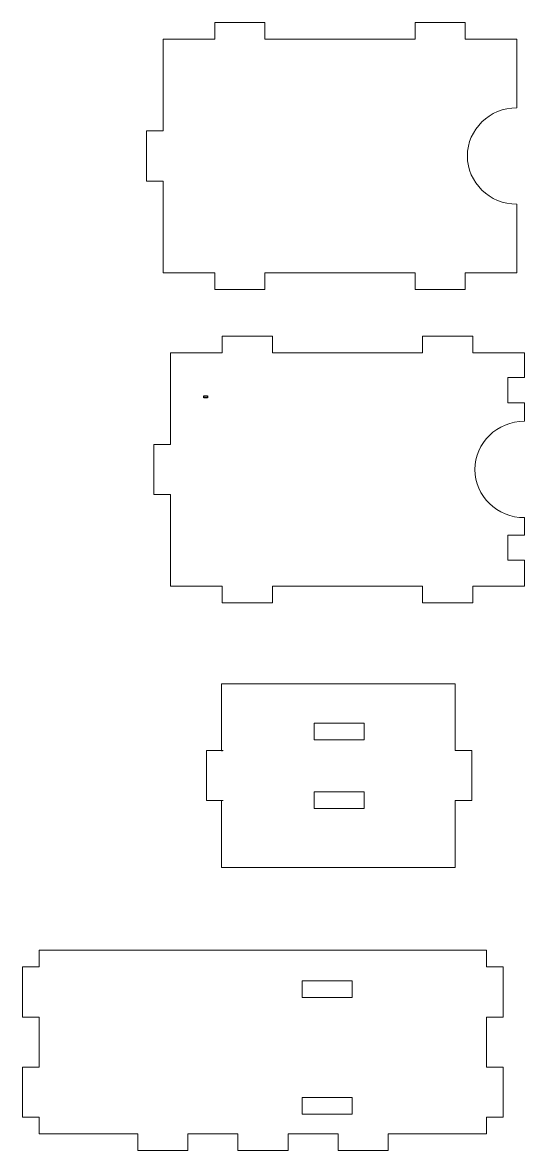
# Model space of a CAD drawing. Header units: inches. Extents: x -11.2 to 11.8, y -8.6 to 8.5.
# Drawn here: x 8.06 to 11.82, y -0.31 to 8.15 of the extents above; entities that cross this region are included whole.
import ezdxf

# ---------------------------------------------------------------- set-up
doc = ezdxf.new("R2010")
doc.units = ezdxf.units.IN
doc.header["$MEASUREMENT"] = 0
doc.header["$XCLIPFRAME"] = 0
doc.layers.add('Card Outline', color=7, linetype='Continuous')
doc.layers.add('Tiny token holder', color=7, linetype='Continuous')
picture_1 = doc.add_image_def('image1.jpg', size_in_pixel=(776, 446))

msp = doc.modelspace()

# ---------------------------------------------------------------- linework, layer by layer
at = {"layer": 'Card Outline', "color": 240, "lineweight": 9}
for points, knots in [([(9.1128, 6.96), (9.1128, 6.96), (9.1128, 6.2725), (9.1128, 6.2725), (9.1128, 6.2725), (9.1128, 6.2725), (9.5003, 6.2725), (9.5003, 6.2725), (9.5003, 6.2725), (9.5003, 6.2725), (9.5003, 6.1475), (9.5003, 6.1475), (9.5003, 6.1475), (9.5003, 6.1475), (9.8753, 6.1475), (9.8753, 6.1475), (9.8753, 6.1475), (9.8753, 6.1475), (9.8753, 6.2725), (9.8753, 6.2725), (9.8753, 6.2725), (9.8753, 6.2725), (11.0003, 6.2725), (11.0003, 6.2725), (11.0003, 6.2725), (11.0003, 6.2725), (11.0003, 6.1475), (11.0003, 6.1475), (11.0003, 6.1475), (11.0003, 6.1475), (11.3753, 6.1475), (11.3753, 6.1475), (11.3753, 6.1475), (11.3753, 6.1475), (11.3753, 6.2725), (11.3753, 6.2725), (11.3753, 6.2725), (11.3753, 6.2725), (11.7628, 6.2725), (11.7628, 6.2725), (11.7628, 6.2725), (11.7628, 6.2725), (11.7628, 6.7864), (11.7628, 6.7864), (11.7628, 6.7864), (11.5579, 6.7864), (11.3918, 6.9481), (11.3918, 7.1475), (11.3918, 7.1475), (11.3918, 7.3469), (11.5579, 7.5086), (11.7628, 7.5086), (11.7628, 7.5086), (11.7628, 7.5086), (11.7628, 8.0225), (11.7628, 8.0225), (11.7628, 8.0225), (11.7628, 8.0225), (11.3753, 8.0225), (11.3753, 8.0225), (11.3753, 8.0225), (11.3753, 8.0225), (11.3753, 8.1475), (11.3753, 8.1475), (11.3753, 8.1475), (11.3753, 8.1475), (11.0003, 8.1475), (11.0003, 8.1475), (11.0003, 8.1475), (11.0003, 8.1475), (11.0003, 8.0225), (11.0003, 8.0225), (11.0003, 8.0225), (11.0003, 8.0225), (9.8753, 8.0225), (9.8753, 8.0225), (9.8753, 8.0225), (9.8753, 8.0225), (9.8753, 8.1475), (9.8753, 8.1475), (9.8753, 8.1475), (9.8753, 8.1475), (9.5003, 8.1475), (9.5003, 8.1475), (9.5003, 8.1475), (9.5003, 8.1475), (9.5003, 8.0225), (9.5003, 8.0225), (9.5003, 8.0225), (9.5003, 8.0225), (9.1128, 8.0225), (9.1128, 8.0225), (9.1128, 8.0225), (9.1128, 8.0225), (9.1128, 7.335), (9.1128, 7.335), (9.1128, 7.335), (9.1128, 7.335), (8.9878, 7.335), (8.9878, 7.335), (8.9878, 7.335), (8.9878, 7.335), (8.9878, 6.96), (8.9878, 6.96), (8.9878, 6.96), (8.9878, 6.96), (9.1128, 6.96), (9.1128, 6.96)], [0, 0, 0, 0, 0.035714, 0.035714, 0.035714, 0.035714, 0.071429, 0.071429, 0.071429, 0.071429, 0.107143, 0.107143, 0.107143, 0.107143, 0.142857, 0.142857, 0.142857, 0.142857, 0.178571, 0.178571, 0.178571, 0.178571, 0.214286, 0.214286, 0.214286, 0.214286, 0.25, 0.25, 0.25, 0.25, 0.285714, 0.285714, 0.285714, 0.285714, 0.321429, 0.321429, 0.321429, 0.321429, 0.357143, 0.357143, 0.357143, 0.357143, 0.392857, 0.392857, 0.392857, 0.392857, 0.428571, 0.428571, 0.428571, 0.428571, 0.464286, 0.464286, 0.464286, 0.464286, 0.5, 0.5, 0.5, 0.5, 0.535714, 0.535714, 0.535714, 0.535714, 0.571429, 0.571429, 0.571429, 0.571429, 0.607143, 0.607143, 0.607143, 0.607143, 0.642857, 0.642857, 0.642857, 0.642857, 0.678571, 0.678571, 0.678571, 0.678571, 0.714286, 0.714286, 0.714286, 0.714286, 0.75, 0.75, 0.75, 0.75, 0.785714, 0.785714, 0.785714, 0.785714, 0.821429, 0.821429, 0.821429, 0.821429, 0.857143, 0.857143, 0.857143, 0.857143, 0.892857, 0.892857, 0.892857, 0.892857, 0.928571, 0.928571, 0.928571, 0.928571, 1, 1, 1, 1]), ([(9.5513, 2.3165), (9.5513, 2.3165), (9.5513, 1.8162), (9.5513, 1.8162), (9.5513, 1.8162), (9.5513, 1.8162), (11.2995, 1.8162), (11.2995, 1.8162), (11.2995, 1.8162), (11.2995, 1.8162), (11.2995, 2.3165), (11.2995, 2.3165), (11.2995, 2.3165), (11.2995, 2.3165), (11.4245, 2.3165), (11.4245, 2.3165), (11.4245, 2.3165), (11.4245, 2.3165), (11.4245, 2.6915), (11.4245, 2.6915), (11.4245, 2.6915), (11.4245, 2.6915), (11.2995, 2.6915), (11.2995, 2.6915), (11.2995, 2.6915), (11.2995, 2.6915), (11.2995, 3.1919), (11.2995, 3.1919), (11.2995, 3.1919), (11.2995, 3.1919), (9.5513, 3.1919), (9.5513, 3.1919), (9.5513, 3.1919), (9.5513, 3.1919), (9.5513, 2.6915), (9.5513, 2.6915), (9.5513, 2.6915), (9.5513, 2.6875), (9.5675, 2.6915), (9.5635, 2.6915), (9.5635, 2.6915), (9.5635, 2.6915), (9.4385, 2.6915), (9.4385, 2.6915), (9.4385, 2.6915), (9.4385, 2.6915), (9.4385, 2.3165), (9.4385, 2.3165), (9.4385, 2.3165), (9.4385, 2.3165), (9.5635, 2.3165), (9.5635, 2.3165), (9.5635, 2.3165), (9.5675, 2.3165), (9.5513, 2.3206), (9.5513, 2.3165)], [0, 0, 0, 0, 0.066667, 0.066667, 0.066667, 0.066667, 0.133333, 0.133333, 0.133333, 0.133333, 0.2, 0.2, 0.2, 0.2, 0.266667, 0.266667, 0.266667, 0.266667, 0.333333, 0.333333, 0.333333, 0.333333, 0.4, 0.4, 0.4, 0.4, 0.466667, 0.466667, 0.466667, 0.466667, 0.533333, 0.533333, 0.533333, 0.533333, 0.6, 0.6, 0.6, 0.6, 0.666667, 0.666667, 0.666667, 0.666667, 0.733333, 0.733333, 0.733333, 0.733333, 0.8, 0.8, 0.8, 0.8, 0.866667, 0.866667, 0.866667, 0.866667, 1, 1, 1, 1]), ([(10.244, 2.8968), (10.244, 2.8968), (10.619, 2.8968), (10.619, 2.8968), (10.619, 2.8968), (10.619, 2.8968), (10.619, 2.7718), (10.619, 2.7718), (10.619, 2.7718), (10.619, 2.7718), (10.244, 2.7718), (10.244, 2.7718), (10.244, 2.7718), (10.244, 2.7718), (10.244, 2.8968), (10.244, 2.8968)], [0, 0, 0, 0, 0.2, 0.2, 0.2, 0.2, 0.4, 0.4, 0.4, 0.4, 0.6, 0.6, 0.6, 0.6, 1, 1, 1, 1]), ([(10.244, 2.3818), (10.244, 2.3818), (10.619, 2.3818), (10.619, 2.3818), (10.619, 2.3818), (10.619, 2.3818), (10.619, 2.2568), (10.619, 2.2568), (10.619, 2.2568), (10.619, 2.2568), (10.244, 2.2568), (10.244, 2.2568), (10.244, 2.2568), (10.244, 2.2568), (10.244, 2.3818), (10.244, 2.3818)], [0, 0, 0, 0, 0.2, 0.2, 0.2, 0.2, 0.4, 0.4, 0.4, 0.4, 0.6, 0.6, 0.6, 0.6, 1, 1, 1, 1])]:
    msp.add_open_spline(points, degree=3, knots=knots, dxfattribs=at)
at = {"layer": 'Tiny token holder', "color": 240, "lineweight": 9}
for points, knots in [([(11.819, 5.2987), (11.819, 5.2987), (11.6943, 5.2987), (11.6943, 5.2987), (11.6943, 5.2987), (11.6943, 5.2987), (11.6943, 5.4862), (11.6943, 5.4862), (11.6943, 5.4862), (11.6943, 5.4862), (11.819, 5.4862), (11.819, 5.4862), (11.819, 5.4862), (11.819, 5.4862), (11.819, 5.6731), (11.819, 5.6731), (11.819, 5.6731), (11.819, 5.6731), (11.4315, 5.6731), (11.4315, 5.6731), (11.4315, 5.6731), (11.4315, 5.6731), (11.4315, 5.7981), (11.4315, 5.7981), (11.4315, 5.7981), (11.4315, 5.7981), (11.0565, 5.7981), (11.0565, 5.7981), (11.0565, 5.7981), (11.0565, 5.7981), (11.0565, 5.6731), (11.0565, 5.6731), (11.0565, 5.6731), (11.0565, 5.6731), (9.9315, 5.6731), (9.9315, 5.6731), (9.9315, 5.6731), (9.9315, 5.6731), (9.9315, 5.7981), (9.9315, 5.7981), (9.9315, 5.7981), (9.9315, 5.7981), (9.5565, 5.7981), (9.5565, 5.7981), (9.5565, 5.7981), (9.5565, 5.7981), (9.5565, 5.6731), (9.5565, 5.6731), (9.5565, 5.6731), (9.5565, 5.6731), (9.169, 5.6731), (9.169, 5.6731), (9.169, 5.6731), (9.169, 5.6731), (9.169, 4.9856), (9.169, 4.9856), (9.169, 4.9856), (9.169, 4.9856), (9.044, 4.9856), (9.044, 4.9856), (9.044, 4.9856), (9.044, 4.9856), (9.044, 4.6106), (9.044, 4.6106), (9.044, 4.6106), (9.044, 4.6106), (9.169, 4.6106), (9.169, 4.6106), (9.169, 4.6106), (9.169, 4.6106), (9.169, 3.9231), (9.169, 3.9231), (9.169, 3.9231), (9.169, 3.9231), (9.5565, 3.9231), (9.5565, 3.9231), (9.5565, 3.9231), (9.5565, 3.9231), (9.5565, 3.7981), (9.5565, 3.7981), (9.5565, 3.7981), (9.5565, 3.7981), (9.9315, 3.7981), (9.9315, 3.7981), (9.9315, 3.7981), (9.9315, 3.7981), (9.9315, 3.9231), (9.9315, 3.9231), (9.9315, 3.9231), (9.9315, 3.9231), (11.0565, 3.9231), (11.0565, 3.9231), (11.0565, 3.9231), (11.0565, 3.9231), (11.0565, 3.7981), (11.0565, 3.7981), (11.0565, 3.7981), (11.0565, 3.7981), (11.4315, 3.7981), (11.4315, 3.7981), (11.4315, 3.7981), (11.4315, 3.7981), (11.4315, 3.9231), (11.4315, 3.9231), (11.4315, 3.9231), (11.4315, 3.9231), (11.819, 3.9231), (11.819, 3.9231), (11.819, 3.9231), (11.819, 3.9231), (11.819, 4.119), (11.819, 4.119), (11.819, 4.119), (11.819, 4.119), (11.6943, 4.119), (11.6943, 4.119), (11.6943, 4.119), (11.6943, 4.119), (11.6943, 4.3065), (11.6943, 4.3065), (11.6943, 4.3065), (11.6943, 4.3065), (11.819, 4.3065), (11.819, 4.3065), (11.819, 4.3065), (11.819, 4.3065), (11.819, 4.4369), (11.819, 4.4369), (11.819, 4.4369), (11.6141, 4.4369), (11.448, 4.5986), (11.448, 4.7981), (11.448, 4.7981), (11.448, 4.9975), (11.6141, 5.1592), (11.819, 5.1592), (11.819, 5.1592), (11.819, 5.1592), (11.819, 5.2987), (11.819, 5.2987)], [0, 0, 0, 0, 0.027778, 0.027778, 0.027778, 0.027778, 0.055556, 0.055556, 0.055556, 0.055556, 0.083333, 0.083333, 0.083333, 0.083333, 0.111111, 0.111111, 0.111111, 0.111111, 0.138889, 0.138889, 0.138889, 0.138889, 0.166667, 0.166667, 0.166667, 0.166667, 0.194444, 0.194444, 0.194444, 0.194444, 0.222222, 0.222222, 0.222222, 0.222222, 0.25, 0.25, 0.25, 0.25, 0.277778, 0.277778, 0.277778, 0.277778, 0.305556, 0.305556, 0.305556, 0.305556, 0.333333, 0.333333, 0.333333, 0.333333, 0.361111, 0.361111, 0.361111, 0.361111, 0.388889, 0.388889, 0.388889, 0.388889, 0.416667, 0.416667, 0.416667, 0.416667, 0.444444, 0.444444, 0.444444, 0.444444, 0.472222, 0.472222, 0.472222, 0.472222, 0.5, 0.5, 0.5, 0.5, 0.527778, 0.527778, 0.527778, 0.527778, 0.555556, 0.555556, 0.555556, 0.555556, 0.583333, 0.583333, 0.583333, 0.583333, 0.611111, 0.611111, 0.611111, 0.611111, 0.638889, 0.638889, 0.638889, 0.638889, 0.666667, 0.666667, 0.666667, 0.666667, 0.694444, 0.694444, 0.694444, 0.694444, 0.722222, 0.722222, 0.722222, 0.722222, 0.75, 0.75, 0.75, 0.75, 0.777778, 0.777778, 0.777778, 0.777778, 0.805556, 0.805556, 0.805556, 0.805556, 0.833333, 0.833333, 0.833333, 0.833333, 0.861111, 0.861111, 0.861111, 0.861111, 0.888889, 0.888889, 0.888889, 0.888889, 0.916667, 0.916667, 0.916667, 0.916667, 0.944444, 0.944444, 0.944444, 0.944444, 1, 1, 1, 1]), ([(11.5355, -0.1805), (11.5355, -0.1805), (11.5355, -0.0555), (11.5355, -0.0555), (11.5355, -0.0555), (11.5355, -0.0555), (11.6605, -0.0555), (11.6605, -0.0555), (11.6605, -0.0555), (11.6605, -0.0555), (11.6605, 0.3195), (11.6605, 0.3195), (11.6605, 0.3195), (11.6605, 0.3195), (11.5355, 0.3195), (11.5355, 0.3195), (11.5355, 0.3195), (11.5355, 0.3195), (11.5355, 0.6945), (11.5355, 0.6945), (11.5355, 0.6945), (11.5355, 0.6945), (11.6605, 0.6945), (11.6605, 0.6945), (11.6605, 0.6945), (11.6605, 0.6945), (11.6605, 1.0695), (11.6605, 1.0695), (11.6605, 1.0695), (11.6605, 1.0695), (11.5355, 1.0695), (11.5355, 1.0695), (11.5355, 1.0695), (11.5355, 1.0695), (11.5355, 1.1945), (11.5355, 1.1945), (11.5355, 1.1945), (11.5355, 1.1945), (8.1855, 1.1945), (8.1855, 1.1945), (8.1855, 1.1945), (8.1855, 1.1945), (8.1855, 1.0695), (8.1855, 1.0695), (8.1855, 1.0695), (8.1855, 1.0695), (8.0605, 1.0695), (8.0605, 1.0695), (8.0605, 1.0695), (8.0605, 1.0695), (8.0605, 0.6945), (8.0605, 0.6945), (8.0605, 0.6945), (8.0605, 0.6945), (8.1855, 0.6945), (8.1855, 0.6945), (8.1855, 0.6945), (8.1855, 0.6945), (8.1855, 0.3195), (8.1855, 0.3195), (8.1855, 0.3195), (8.1855, 0.3195), (8.0605, 0.3195), (8.0605, 0.3195), (8.0605, 0.3195), (8.0605, 0.3195), (8.0605, -0.0555), (8.0605, -0.0555), (8.0605, -0.0555), (8.0605, -0.0555), (8.1855, -0.0555), (8.1855, -0.0555), (8.1855, -0.0555), (8.1855, -0.0555), (8.1855, -0.1805), (8.1855, -0.1805), (8.1855, -0.1805), (8.1855, -0.1805), (8.5485, -0.1805), (8.5485, -0.1805), (8.5485, -0.1805), (8.5485, -0.1805), (8.9235, -0.1805), (8.9235, -0.1805), (8.9235, -0.1805), (8.9235, -0.1805), (8.9235, -0.3055), (8.9235, -0.3055), (8.9235, -0.3055), (8.9235, -0.3055), (9.2985, -0.3055), (9.2985, -0.3055), (9.2985, -0.3055), (9.2985, -0.3055), (9.2985, -0.1805), (9.2985, -0.1805), (9.2985, -0.1805), (9.2985, -0.1805), (9.6735, -0.1805), (9.6735, -0.1805), (9.6735, -0.1805), (9.6735, -0.1805), (9.6735, -0.3055), (9.6735, -0.3055), (9.6735, -0.3055), (9.6735, -0.3055), (10.0485, -0.3055), (10.0485, -0.3055), (10.0485, -0.3055), (10.0485, -0.3055), (10.0485, -0.1805), (10.0485, -0.1805), (10.0485, -0.1805), (10.0485, -0.1805), (10.4235, -0.1805), (10.4235, -0.1805), (10.4235, -0.1805), (10.4235, -0.1805), (10.4235, -0.3055), (10.4235, -0.3055), (10.4235, -0.3055), (10.4235, -0.3055), (10.7985, -0.3055), (10.7985, -0.3055), (10.7985, -0.3055), (10.7985, -0.3055), (10.7985, -0.1805), (10.7985, -0.1805), (10.7985, -0.1805), (10.7985, -0.1805), (11.1735, -0.1805), (11.1735, -0.1805), (11.1735, -0.1805), (11.1735, -0.1805), (11.5355, -0.1805), (11.5355, -0.1805)], [0, 0, 0, 0, 0.028571, 0.028571, 0.028571, 0.028571, 0.057143, 0.057143, 0.057143, 0.057143, 0.085714, 0.085714, 0.085714, 0.085714, 0.114286, 0.114286, 0.114286, 0.114286, 0.142857, 0.142857, 0.142857, 0.142857, 0.171429, 0.171429, 0.171429, 0.171429, 0.2, 0.2, 0.2, 0.2, 0.228571, 0.228571, 0.228571, 0.228571, 0.257143, 0.257143, 0.257143, 0.257143, 0.285714, 0.285714, 0.285714, 0.285714, 0.314286, 0.314286, 0.314286, 0.314286, 0.342857, 0.342857, 0.342857, 0.342857, 0.371429, 0.371429, 0.371429, 0.371429, 0.4, 0.4, 0.4, 0.4, 0.428571, 0.428571, 0.428571, 0.428571, 0.457143, 0.457143, 0.457143, 0.457143, 0.485714, 0.485714, 0.485714, 0.485714, 0.514286, 0.514286, 0.514286, 0.514286, 0.542857, 0.542857, 0.542857, 0.542857, 0.571429, 0.571429, 0.571429, 0.571429, 0.6, 0.6, 0.6, 0.6, 0.628571, 0.628571, 0.628571, 0.628571, 0.657143, 0.657143, 0.657143, 0.657143, 0.685714, 0.685714, 0.685714, 0.685714, 0.714286, 0.714286, 0.714286, 0.714286, 0.742857, 0.742857, 0.742857, 0.742857, 0.771429, 0.771429, 0.771429, 0.771429, 0.8, 0.8, 0.8, 0.8, 0.828571, 0.828571, 0.828571, 0.828571, 0.857143, 0.857143, 0.857143, 0.857143, 0.885714, 0.885714, 0.885714, 0.885714, 0.914286, 0.914286, 0.914286, 0.914286, 0.942857, 0.942857, 0.942857, 0.942857, 1, 1, 1, 1]), ([(10.5298, 0.9663), (10.5298, 0.9663), (10.5298, 0.8413), (10.5298, 0.8413), (10.5298, 0.8413), (10.5298, 0.8413), (10.1548, 0.8413), (10.1548, 0.8413), (10.1548, 0.8413), (10.1548, 0.8413), (10.1548, 0.9663), (10.1548, 0.9663), (10.1548, 0.9663), (10.1548, 0.9663), (10.5298, 0.9663), (10.5298, 0.9663)], [0, 0, 0, 0, 0.2, 0.2, 0.2, 0.2, 0.4, 0.4, 0.4, 0.4, 0.6, 0.6, 0.6, 0.6, 1, 1, 1, 1]), ([(10.5288, 0.0914), (10.5288, 0.0914), (10.5288, -0.0336), (10.5288, -0.0336), (10.5288, -0.0336), (10.5288, -0.0336), (10.1538, -0.0336), (10.1538, -0.0336), (10.1538, -0.0336), (10.1538, -0.0336), (10.1538, 0.0914), (10.1538, 0.0914), (10.1538, 0.0914), (10.1538, 0.0914), (10.5288, 0.0914), (10.5288, 0.0914)], [0, 0, 0, 0, 0.2, 0.2, 0.2, 0.2, 0.4, 0.4, 0.4, 0.4, 0.6, 0.6, 0.6, 0.6, 1, 1, 1, 1])]:
    msp.add_open_spline(points, degree=3, knots=knots, dxfattribs=at)

# ---------------------------------------------------------------- pictures from other files: only their frames are drawn
at = {"layer": 'Tiny token holder', "color": 240}
image = msp.add_image(picture_1, insert=(9.3919, 4.2324), size_in_units=(1.9667, 1.1303), dxfattribs=at)
image.set_boundary_path([(9.39, 4.23), (20.17, 10.43)])
image.dxf.flags = 3

doc.saveas('drawing.dxf')
